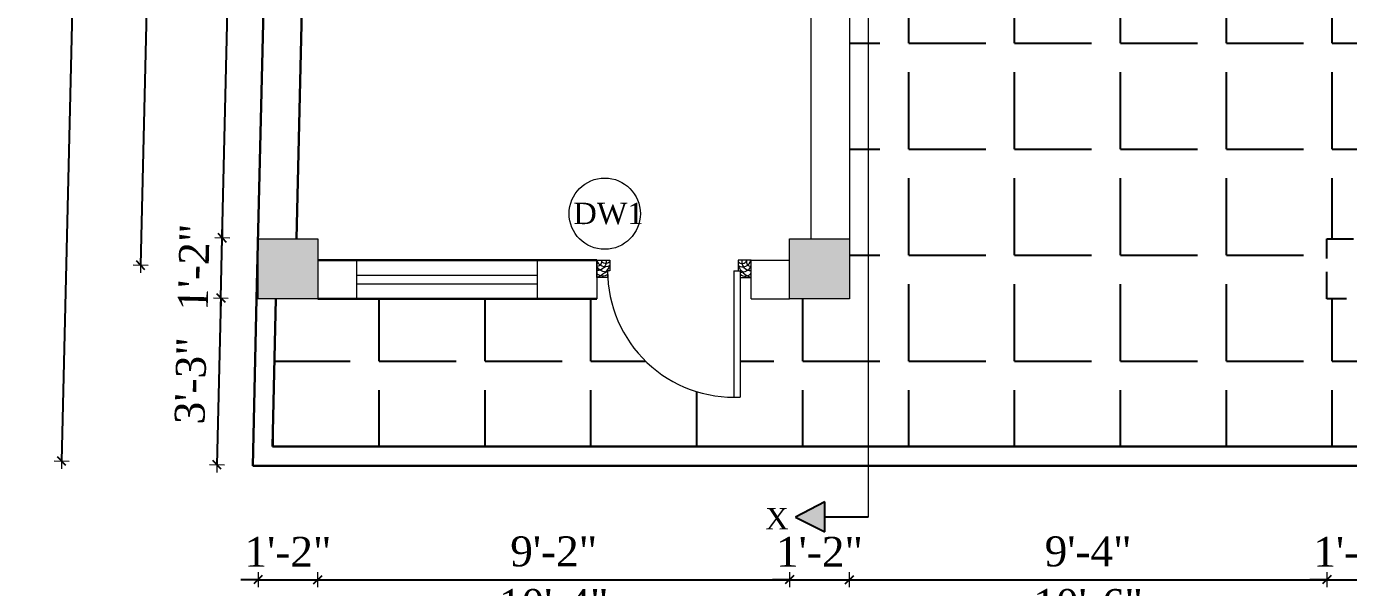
# Model space of a CAD drawing. Header units: inches. Extents: x 151827 to 346502, y -56182 to -23217.
# Drawn here: x 163094.3 to 163403.3, y -24728.6 to -24597.6 of the extents above; entities that cross this region are included whole.
import ezdxf

# ---------------------------------------------------------------- set-up
doc = ezdxf.new("R2010")
doc.units = ezdxf.units.IN
doc.header["$LTSCALE"] = 5
doc.header["$MEASUREMENT"] = 0
doc.linetypes.add('HIDDEN', pattern=[0.375, 0.25, -0.125])
for name, color, linetype, lineweight in [('A-WALL', 7, 'Continuous', 9), ('Dimension', 7, 'Continuous', 18), ('DOOR', 62, 'Continuous', 0), ('Dw', 2, 'Continuous', 18)]:
    doc.layers.add(name, color=color, linetype=linetype, lineweight=lineweight)
doc.layers.add('dim line', color=7, linetype='Continuous', lineweight=15, true_color=0xfab2b2)
doc.layers.add('TEXT', color=6, linetype='Continuous')
doc.layers.add('WALL', color=7, linetype='Continuous')
doc.styles.add('ordinary', font='times.ttf')
doc.dimstyles.new('Copy of 96', dxfattribs={"dimtxt": 7, "dimasz": 4, "dimexe": 0.5, "dimexo": 0.5, "dimgap": 3, "dimtad": 1, "dimdec": 1, "dimzin": 11, "dimdsep": 46, "dimlunit": 4, "dimtxsty": 'ordinary', "dimblk": 'OBLIQUE', "dimcen": 0.09, "dimse1": 1, "dimse2": 1, "dimclrt": 6, "dimazin": 0, "dimtfac": 1, "dimtdec": 1, "dimtix": 1, "dimtmove": 2, "dimatfit": 3, "dimldrblk": 'leader', "dimfxl": 0.5, "dimfxlon": 1, "dimtolj": 1, "dimtzin": 0, "dimarcsym": 0})

# ---------------------------------------------------------------- blocks, each defined once
blk = doc.blocks.new('oblique')
at = {"color": 0, "lineweight": -2}
blk.add_line((0.25, 0.25), (-0.25, -0.25), dxfattribs=at)
at = {"layer": 'dim line', "lineweight": 9}
for p, q in [((-0.4375, 0), (0.4375, 0)), ((0, 0.4375), (0, -0.4375))]:
    blk.add_line(p, q, dxfattribs=at)
blk = doc.blocks.new('*D1207')
at = {"layer": 'A-WALL', "color": 0, "lineweight": -2, "ltscale": 50, "transparency": 16777216}
for p, q in [((163140.1, -24646.97), (163140.19, -24642.98)), ((163139.77, -24660.97), (163140.1, -24646.97)), ((163139.77, -24660.97), (163139.67, -24664.97))]:
    blk.add_line(p, q, dxfattribs=at)
at = {"layer": 'Defpoints', "color": 0, "ltscale": 50, "transparency": 16777216}
for p in [(163140.1, -24646.97), (163148.46, -24647.17), (163148.13, -24661.17)]:
    blk.add_point(p, dxfattribs=at)
at = {"layer": 'A-WALL', "color": 0, "lineweight": -2, "ltscale": 50, "transparency": 16777216, "xscale": 4, "yscale": 4, "zscale": 4}
for p, rotation in [((163140.1, -24646.97), 268.6423816930626), ((163139.77, -24660.97), 88.64238169306266)]:
    blk.add_blockref('oblique', p, dxfattribs=dict(at, rotation=rotation))
at = {"layer": 'A-WALL', "color": 6, "ltscale": 50, "transparency": 16777216, "insert": (163133.43, -24653.82), "char_height": 7, "attachment_point": 5, "rotation": 88.6424, "style": 'ordinary'}
blk.add_mtext('\\A1;1\'-2"', dxfattribs=at)
blk = doc.blocks.new('_OBLIQUE')
at = {"color": 0, "linetype": 'ByBlock'}
blk.add_line((-0.5, -0.5), (0.5, 0.5), dxfattribs=at)
blk = doc.blocks.new('leader')
at = {"layer": 'Dimension'}
for p, q in [((0, -4.328), (0, 4.328)), ((-4.424, 0), (4.424, 0))]:
    blk.add_line(p, q, dxfattribs=at)
blk = doc.blocks.new('*D1208')
at = {"layer": 'A-WALL', "color": 0, "lineweight": -2, "ltscale": 5, "transparency": 16777216}
blk.add_line((163140.1, -24646.97), (163143.09, -24520.68), dxfattribs=at)
at = {"layer": 'Defpoints', "color": 0, "ltscale": 5, "transparency": 16777216}
for p in [(163143.09, -24520.68), (163151.79, -24520.89), (163148.46, -24647.17)]:
    blk.add_point(p, dxfattribs=at)
at = {"layer": 'A-WALL', "color": 0, "lineweight": -2, "ltscale": 5, "transparency": 16777216, "xscale": 4, "yscale": 4, "zscale": 4}
for p, rotation in [((163143.09, -24520.68), 88.64238169298139), ((163140.1, -24646.97), 268.6423816929814)]:
    blk.add_blockref('oblique', p, dxfattribs=dict(at, rotation=rotation))
at = {"layer": 'A-WALL', "color": 6, "ltscale": 5, "transparency": 16777216, "insert": (163135.04, -24583.67), "char_height": 7, "attachment_point": 5, "rotation": 88.6424, "style": 'ordinary'}
blk.add_mtext('\\A1;10\'-6"', dxfattribs=at)
blk = doc.blocks.new('*D1061')
at = {"layer": 'A-WALL', "color": 0, "lineweight": -2, "ltscale": 5, "transparency": 16777216}
blk.add_line((163121.06, -24653.36), (163124.39, -24513.07), dxfattribs=at)
at = {"layer": 'Defpoints', "color": 0, "ltscale": 5, "transparency": 16777216}
for p in [(163124.39, -24513.07), (163158.79, -24513.89), (163155.46, -24654.17)]:
    blk.add_point(p, dxfattribs=at)
at = {"layer": 'A-WALL', "color": 0, "lineweight": -2, "ltscale": 5, "transparency": 16777216, "xscale": 4, "yscale": 4, "zscale": 4}
for p, rotation in [((163124.39, -24513.07), 88.64238169299772), ((163121.06, -24653.36), 268.6423816929977)]:
    blk.add_blockref('oblique', p, dxfattribs=dict(at, rotation=rotation))
at = {"layer": 'A-WALL', "color": 6, "ltscale": 5, "transparency": 16777216, "insert": (163116.17, -24583.06), "char_height": 7, "attachment_point": 5, "rotation": 88.6424, "style": 'ordinary'}
blk.add_mtext('\\A1;11\'-8"', dxfattribs=at)
blk = doc.blocks.new('*D1210')
at = {"layer": 'A-WALL', "color": 0, "lineweight": -2, "ltscale": 5, "transparency": 16777216}
blk.add_line((163139.77, -24660.97), (163138.84, -24699.97), dxfattribs=at)
at = {"layer": 'Defpoints', "color": 0, "ltscale": 5, "transparency": 16777216}
for p in [(163148.13, -24661.17), (163138.84, -24699.97), (163147.21, -24700.17)]:
    blk.add_point(p, dxfattribs=at)
at = {"layer": 'A-WALL', "color": 0, "lineweight": -2, "ltscale": 5, "transparency": 16777216, "xscale": 4, "yscale": 4, "zscale": 4}
for p, rotation in [((163139.77, -24660.97), 88.64238169298143), ((163138.84, -24699.97), 268.6423816929814)]:
    blk.add_blockref('oblique', p, dxfattribs=dict(at, rotation=rotation))
at = {"layer": 'A-WALL', "color": 6, "ltscale": 5, "transparency": 16777216, "insert": (163132.74, -24680.32), "char_height": 7, "attachment_point": 5, "rotation": 88.6424, "style": 'ordinary'}
blk.add_mtext('\\A1;3\'-3"', dxfattribs=at)
blk = doc.blocks.new('*D1064')
at = {"layer": 'A-WALL', "color": 0, "lineweight": -2, "ltscale": 5, "transparency": 16777216}
blk.add_line((163102.61, -24699.12), (163108.88, -24434.45), dxfattribs=at)
at = {"layer": 'Defpoints', "color": 0, "ltscale": 5, "transparency": 16777216}
for p in [(163108.88, -24434.45), (163153.48, -24435.51), (163147.21, -24700.17)]:
    blk.add_point(p, dxfattribs=at)
at = {"layer": 'A-WALL', "color": 0, "lineweight": -2, "ltscale": 5, "transparency": 16777216, "xscale": 4, "yscale": 4, "zscale": 4}
for p, rotation in [((163108.88, -24434.45), 88.64238169298139), ((163102.61, -24699.12), 268.6423816929814)]:
    blk.add_blockref('oblique', p, dxfattribs=dict(at, rotation=rotation))
at = {"layer": 'A-WALL', "color": 6, "ltscale": 5, "transparency": 16777216, "insert": (163099.25, -24566.63), "char_height": 7, "attachment_point": 5, "rotation": 88.6424, "style": 'ordinary'}
blk.add_mtext('\\A1;22\'-1"', dxfattribs=at)
blk = doc.blocks.new('*D956')
at = {"layer": 'A-WALL', "color": 0, "lineweight": -2, "ltscale": 50, "transparency": 16777216}
for p, q in [((163148.46, -24726.78), (163144.46, -24726.78)), ((163148.46, -24726.78), (163162.46, -24726.78)), ((163162.46, -24726.78), (163166.46, -24726.78))]:
    blk.add_line(p, q, dxfattribs=at)
at = {"layer": 'Defpoints', "color": 0, "ltscale": 50, "transparency": 16777216}
for p in [(163148.46, -24661.17), (163162.46, -24661.17), (163162.46, -24726.78)]:
    blk.add_point(p, dxfattribs=at)
at = {"layer": 'A-WALL', "color": 0, "lineweight": -2, "ltscale": 50, "transparency": 16777216, "xscale": 4, "yscale": 4, "zscale": 4}
blk.add_blockref('oblique', (163148.46, -24726.78), dxfattribs=at)
at = {"layer": 'A-WALL', "color": 0, "lineweight": -2, "ltscale": 50, "transparency": 16777216, "xscale": 4, "yscale": 4, "zscale": 4, "rotation": 180}
blk.add_blockref('oblique', (163162.46, -24726.78), dxfattribs=at)
at = {"layer": 'A-WALL', "color": 6, "ltscale": 50, "transparency": 16777216, "insert": (163155.46, -24720.28), "char_height": 7, "attachment_point": 5, "style": 'ordinary'}
blk.add_mtext('\\A1;1\'-2"', dxfattribs=at)
blk = doc.blocks.new('*D957')
at = {"layer": 'A-WALL', "color": 0, "lineweight": -2, "ltscale": 5, "transparency": 16777216}
blk.add_line((163162.46, -24726.78), (163272.67, -24726.78), dxfattribs=at)
at = {"layer": 'Defpoints', "color": 0, "ltscale": 5, "transparency": 16777216}
for p in [(163162.46, -24661.17), (163272.67, -24661.17), (163272.67, -24726.78)]:
    blk.add_point(p, dxfattribs=at)
at = {"layer": 'A-WALL', "color": 0, "lineweight": -2, "ltscale": 5, "transparency": 16777216, "xscale": 4, "yscale": 4, "zscale": 4, "rotation": 180}
blk.add_blockref('oblique', (163162.46, -24726.78), dxfattribs=at)
at = {"layer": 'A-WALL', "color": 0, "lineweight": -2, "ltscale": 5, "transparency": 16777216, "xscale": 4, "yscale": 4, "zscale": 4}
blk.add_blockref('oblique', (163272.67, -24726.78), dxfattribs=at)
at = {"layer": 'A-WALL', "color": 6, "ltscale": 5, "transparency": 16777216, "insert": (163217.57, -24720.21), "char_height": 7, "attachment_point": 5, "style": 'ordinary'}
blk.add_mtext('\\A1;9\'-2"', dxfattribs=at)
blk = doc.blocks.new('*D958')
at = {"layer": 'A-WALL', "color": 0, "lineweight": -2, "ltscale": 5, "transparency": 16777216}
for p, q in [((163272.67, -24726.78), (163268.67, -24726.78)), ((163272.67, -24726.78), (163286.67, -24726.78)), ((163286.67, -24726.78), (163290.67, -24726.78))]:
    blk.add_line(p, q, dxfattribs=at)
at = {"layer": 'Defpoints', "color": 0, "ltscale": 5, "transparency": 16777216}
for p in [(163272.67, -24661.17), (163286.67, -24661.17), (163286.67, -24726.78)]:
    blk.add_point(p, dxfattribs=at)
at = {"layer": 'A-WALL', "color": 0, "lineweight": -2, "ltscale": 5, "transparency": 16777216, "xscale": 4, "yscale": 4, "zscale": 4}
blk.add_blockref('oblique', (163272.67, -24726.78), dxfattribs=at)
at = {"layer": 'A-WALL', "color": 0, "lineweight": -2, "ltscale": 5, "transparency": 16777216, "xscale": 4, "yscale": 4, "zscale": 4, "rotation": 180}
blk.add_blockref('oblique', (163286.67, -24726.78), dxfattribs=at)
at = {"layer": 'A-WALL', "color": 6, "ltscale": 5, "transparency": 16777216, "insert": (163279.67, -24720.28), "char_height": 7, "attachment_point": 5, "style": 'ordinary'}
blk.add_mtext('\\A1;1\'-2"', dxfattribs=at)
blk = doc.blocks.new('*D959')
at = {"layer": 'A-WALL', "color": 0, "lineweight": -2, "ltscale": 5, "transparency": 16777216}
blk.add_line((163286.67, -24726.78), (163398.24, -24726.78), dxfattribs=at)
at = {"layer": 'Defpoints', "color": 0, "ltscale": 5, "transparency": 16777216}
for p in [(163286.67, -24661.17), (163398.24, -24661.17), (163398.24, -24726.78)]:
    blk.add_point(p, dxfattribs=at)
at = {"layer": 'A-WALL', "color": 0, "lineweight": -2, "ltscale": 5, "transparency": 16777216, "xscale": 4, "yscale": 4, "zscale": 4, "rotation": 180}
blk.add_blockref('oblique', (163286.67, -24726.78), dxfattribs=at)
at = {"layer": 'A-WALL', "color": 0, "lineweight": -2, "ltscale": 5, "transparency": 16777216, "xscale": 4, "yscale": 4, "zscale": 4}
blk.add_blockref('oblique', (163398.24, -24726.78), dxfattribs=at)
at = {"layer": 'A-WALL', "color": 6, "ltscale": 5, "transparency": 16777216, "insert": (163342.46, -24720.21), "char_height": 7, "attachment_point": 5, "style": 'ordinary'}
blk.add_mtext('\\A1;9\'-4"', dxfattribs=at)
blk = doc.blocks.new('*D960')
at = {"layer": 'A-WALL', "color": 0, "lineweight": -2, "ltscale": 5, "transparency": 16777216}
for p, q in [((163398.24, -24726.78), (163394.24, -24726.78)), ((163398.24, -24726.78), (163412.24, -24726.78)), ((163412.24, -24726.78), (163416.24, -24726.78))]:
    blk.add_line(p, q, dxfattribs=at)
at = {"layer": 'Defpoints', "color": 0, "ltscale": 5, "transparency": 16777216}
for p in [(163398.24, -24661.17), (163412.24, -24661.17), (163412.24, -24726.78)]:
    blk.add_point(p, dxfattribs=at)
at = {"layer": 'A-WALL', "color": 0, "lineweight": -2, "ltscale": 5, "transparency": 16777216, "xscale": 4, "yscale": 4, "zscale": 4}
blk.add_blockref('oblique', (163398.24, -24726.78), dxfattribs=at)
at = {"layer": 'A-WALL', "color": 0, "lineweight": -2, "ltscale": 5, "transparency": 16777216, "xscale": 4, "yscale": 4, "zscale": 4, "rotation": 180}
blk.add_blockref('oblique', (163412.24, -24726.78), dxfattribs=at)
at = {"layer": 'A-WALL', "color": 6, "ltscale": 5, "transparency": 16777216, "insert": (163405.24, -24720.28), "char_height": 7, "attachment_point": 5, "style": 'ordinary'}
blk.add_mtext('\\A1;1\'-2"', dxfattribs=at)
blk = doc.blocks.new('*D966')
at = {"layer": 'A-WALL', "color": 0, "lineweight": -2, "ltscale": 5, "transparency": 16777216}
blk.add_line((163155.46, -24739.09), (163279.67, -24739.09), dxfattribs=at)
at = {"layer": 'Defpoints', "color": 0, "ltscale": 5, "transparency": 16777216}
for p in [(163155.46, -24654.17), (163279.67, -24654.17), (163279.67, -24739.09)]:
    blk.add_point(p, dxfattribs=at)
at = {"layer": 'A-WALL', "color": 0, "lineweight": -2, "ltscale": 5, "transparency": 16777216, "xscale": 4, "yscale": 4, "zscale": 4, "rotation": 180}
blk.add_blockref('oblique', (163155.46, -24739.09), dxfattribs=at)
at = {"layer": 'A-WALL', "color": 0, "lineweight": -2, "ltscale": 5, "transparency": 16777216, "xscale": 4, "yscale": 4, "zscale": 4}
blk.add_blockref('oblique', (163279.67, -24739.09), dxfattribs=at)
at = {"layer": 'A-WALL', "color": 6, "ltscale": 5, "transparency": 16777216, "insert": (163217.57, -24732.53), "char_height": 7, "attachment_point": 5, "style": 'ordinary'}
blk.add_mtext('\\A1;10\'-4"', dxfattribs=at)
blk = doc.blocks.new('*D968')
at = {"layer": 'A-WALL', "color": 0, "lineweight": -2, "ltscale": 5, "transparency": 16777216}
blk.add_line((163279.67, -24739.09), (163405.24, -24739.09), dxfattribs=at)
at = {"layer": 'Defpoints', "color": 0, "ltscale": 5, "transparency": 16777216}
for p in [(163279.67, -24654.17), (163405.24, -24654.17), (163405.24, -24739.09)]:
    blk.add_point(p, dxfattribs=at)
at = {"layer": 'A-WALL', "color": 0, "lineweight": -2, "ltscale": 5, "transparency": 16777216, "xscale": 4, "yscale": 4, "zscale": 4, "rotation": 180}
blk.add_blockref('oblique', (163279.67, -24739.09), dxfattribs=at)
at = {"layer": 'A-WALL', "color": 0, "lineweight": -2, "ltscale": 5, "transparency": 16777216, "xscale": 4, "yscale": 4, "zscale": 4}
blk.add_blockref('oblique', (163405.24, -24739.09), dxfattribs=at)
at = {"layer": 'A-WALL', "color": 6, "ltscale": 5, "transparency": 16777216, "insert": (163342.46, -24732.53), "char_height": 7, "attachment_point": 5, "style": 'ordinary'}
blk.add_mtext('\\A1;10\'-6"', dxfattribs=at)
blk = doc.blocks.new('*D970')
at = {"layer": 'A-WALL', "color": 0, "lineweight": -2, "ltscale": 5, "transparency": 16777216}
blk.add_line((163514.93, -24753.08), (163148.13, -24753.08), dxfattribs=at)
at = {"layer": 'Defpoints', "color": 0, "ltscale": 5, "transparency": 16777216}
for p in [(163148.13, -24661.17), (163514.93, -24661.17), (163148.13, -24753.08)]:
    blk.add_point(p, dxfattribs=at)
at = {"layer": 'A-WALL', "color": 0, "lineweight": -2, "ltscale": 5, "transparency": 16777216, "xscale": 4, "yscale": 4, "zscale": 4, "rotation": 180}
blk.add_blockref('oblique', (163148.13, -24753.08), dxfattribs=at)
at = {"layer": 'A-WALL', "color": 0, "lineweight": -2, "ltscale": 5, "transparency": 16777216, "xscale": 4, "yscale": 4, "zscale": 4}
blk.add_blockref('oblique', (163514.93, -24753.08), dxfattribs=at)
at = {"layer": 'A-WALL', "color": 6, "ltscale": 5, "transparency": 16777216, "insert": (163331.53, -24746.51), "char_height": 7, "attachment_point": 5, "style": 'ordinary'}
blk.add_mtext('\\A1;30\'-7"', dxfattribs=at)
blk = doc.blocks.new('A$C27B36B59')
at = {"layer": 'DOOR'}
for p, q in [((0, 4), (0, 0)), ((2.5, 4), (0, 4)), ((2.5, 2.5), (2.5, 4)), ((0, 0), (3, 0)), ((3, 2.5), (2.5, 2.5)), ((3, 0), (3, 2.5))]:
    blk.add_line(p, q, dxfattribs=at)
for centre, radius, start, end in [((-1.4, -0.54), 4.75, 22.1411, 72.838), ((1.34, 2.09), 1.64, 45.138, 144.8948), ((2.21, 0.3), 2.49, 83.3149, 152.658), ((0.13, 0.37), 2.05, 349.4875, 93.6805), ((1.96, -0.47), 2.01, 58.7447, 166.495), ((-0.06, 0.32), 1.13, 343.542, 86.947), ((2.08, -0.4), 1.17, 38.2816, 160.1519)]:
    blk.add_arc(centre, radius, start, end, dxfattribs=at)
blk = doc.blocks.new('D2')
at = {"layer": 'DOOR'}
for p, q in [((74473.95, 24047.59), (74473.95, 24018.09)), ((74473.95, 24047.59), (74475.45, 24047.59)), ((74475.45, 24047.59), (74475.45, 24018.13))]:
    blk.add_line(p, q, dxfattribs=at)
blk.add_arc((74473.95, 24047.59), 29.5, 180, 272.9146, dxfattribs=at)
at = {"layer": 'DOOR', "xscale": -1, "rotation": 180}
blk.add_blockref('A$C27B36B59', (74441.95, 24050.09), dxfattribs=at)
at = {"layer": 'DOOR', "rotation": 180}
blk.add_blockref('A$C27B36B59', (74477.95, 24050.09), dxfattribs=at)

msp = doc.modelspace()

# ---------------------------------------------------------------- hatches: boundary and pattern name
at = {"ltscale": 5}
msp.add_hatch(color=256, dxfattribs=at).paths.add_polyline_path([(163280.96, -24715.6), (163280.96, -24708.59), (163274.08, -24712.17)])
at = {"layer": 'WALL', "linetype": 'ByBlock', "ltscale": 5, "true_color": 0xf8991e}
h = msp.add_hatch(dxfattribs=at)
h.set_pattern_fill('ANGLE', color=30, scale=90)
h.set_pattern_definition([(0, (0, 0), (0, 24.75), [18, -6.75]), (90, (0, 0), (-24.75, 2e-15), [18, -6.75])])
h.paths.add_polyline_path([(163407.74, -24520.89), (163398.24, -24520.89), (163398.24, -24511.39), (163291.06, -24511.39), (163291.06, -24695.67), (163487.6, -24695.67), (163509.89, -24661.17), (163412.24, -24661.17), (163398.24, -24661.17), (163398.24, -24647.17), (163407.74, -24647.17)])
h.paths.add_polyline_path([(163230.21, -24656.17), (163227.67, -24656.17), (163227.67, -24661.17), (163162.46, -24661.17), (163152.63, -24661.17), (163151.82, -24695.67), (163291.06, -24695.67), (163291.06, -24511.39), (163286.67, -24511.39), (163286.67, -24520.89), (163286.67, -24647.17), (163286.67, -24661.17), (163272.67, -24661.17), (163263.67, -24661.17), (163263.67, -24656.17), (163261.17, -24656.17), (163261.17, -24684.13, -0.414214)])
h.paths.add_polyline_path([(163321.81, -24595.31), (163379.12, -24595.31), (163379.12, -24587.64), (163321.81, -24587.64)], flags=24)
h = msp.add_hatch(color=30, dxfattribs=at)
h.dxf.hatch_style = 1
h.paths.add_polyline_path([(163148.46, -24647.17), (163148.46, -24661.17), (163162.46, -24661.17), (163162.46, -24647.17)])
h = msp.add_hatch(color=30, dxfattribs=at)
h.dxf.hatch_style = 1
h.paths.add_polyline_path([(163272.67, -24647.17), (163272.67, -24661.17), (163286.67, -24661.17), (163286.67, -24647.17)])

# ---------------------------------------------------------------- linework, layer by layer
at = {"ltscale": 5}
for p, q in [((163280.96, -24708.59, -72.71), (163274.08, -24712.17, -72.71)), ((163280.96, -24715.6, -72.71), (163280.96, -24708.59, -72.71)), ((163274.08, -24712.17, -72.71), (163280.96, -24715.6, -72.71)), ((163291.06, -24712.17, -72.71), (163280.96, -24712.17, -72.71))]:
    msp.add_line(p, q, dxfattribs=at)
at = {"layer": 'A-WALL', "ltscale": 5}
for p, q in [((163291.06, -24423.61, -72.71), (163291.06, -24712.17, -72.71)), ((163277.67, -24520.89, -72.71), (163277.67, -24647.17, -72.71)), ((163286.67, -24520.89, -72.71), (163286.67, -24647.17, -72.71)), ((163171.46, -24652.17, -72.71), (163171.46, -24661.17, -72.71)), ((163213.67, -24652.17, -72.71), (163213.67, -24661.17, -72.71)), ((163227.67, -24652.17, -72.71), (163227.67, -24661.17, -72.71)), ((163263.67, -24652.17, -72.71), (163272.67, -24652.17, -72.71)), ((163263.67, -24661.17, -72.71), (163263.67, -24652.17, -72.71)), ((163148.46, -24661.17, -72.71), (163148.13, -24661.17, -72.71)), ((163263.67, -24661.17, -72.71), (163272.67, -24661.17, -72.71))]:
    msp.add_line(p, q, dxfattribs=at)
at = {"layer": 'A-WALL', "lineweight": 30}
for p, q in [((163151.79, -24506.89, -72.71), (163148.13, -24661.17, -72.71)), ((163160.46, -24520.89, -72.71), (163157.47, -24647.17, -72.71)), ((163227.67, -24652.17, -72.71), (163162.46, -24652.17, -72.71)), ((163148.13, -24661.17, -72.71), (163147.21, -24700.17, -72.71)), ((163152.63, -24661.17, -72.71), (163151.82, -24695.67, -72.71)), ((163227.67, -24661.17, -72.71), (163162.46, -24661.17, -72.71)), ((163487.6, -24695.67, -72.71), (163151.82, -24695.67, -72.71)), ((163490.05, -24700.17, -72.71), (163147.21, -24700.17, -72.71))]:
    msp.add_line(p, q, dxfattribs=at)
at = {"layer": 'A-WALL', "ltscale": 5, "elevation": -72.71}
for points in [[(163148.46, -24647.17), (163162.46, -24647.17), (163162.46, -24661.17), (163148.46, -24661.17)], [(163272.67, -24647.17), (163286.67, -24647.17), (163286.67, -24661.17), (163272.67, -24661.17)]]:
    msp.add_lwpolyline(points, close=True, dxfattribs=at)
at = {"layer": 'A-WALL', "ltscale": 5}
msp.add_circle((163229.49, -24641.3, -72.71), 8.32, dxfattribs=at)
at = {"layer": 'Dw', "color": 3}
for p, q in [((163171.46, -24655.67, -72.71), (163213.67, -24655.67, -72.71)), ((163171.46, -24657.67, -72.71), (163213.67, -24657.67, -72.71))]:
    msp.add_line(p, q, dxfattribs=at)
at = {"layer": 'WALL', "color": 2, "linetype": 'HIDDEN', "ltscale": 5, "elevation": -72.71}
msp.add_lwpolyline([(163398.24, -24647.17), (163412.24, -24647.17), (163412.24, -24661.17), (163398.24, -24661.17)], close=True, dxfattribs=at)

# ---------------------------------------------------------------- block references
at = {"layer": 'WALL', "color": 2, "linetype": 'ByBlock'}
msp.add_blockref('D2', (88785.72, -48702.26, -72.71), dxfattribs=at)

# ---------------------------------------------------------------- texts
at = {"layer": 'TEXT', "style": 'ordinary'}
for s, p in [('DW1', (163222.18, -24643.74, -72.71)), ('X', (163267.01, -24715.05, -72.71))]:
    msp.add_text(s, height=5, dxfattribs=at).set_placement(p)

# ---------------------------------------------------------------- dimensions: what is measured, and where the dimension line sits
at = {"layer": 'A-WALL', "ltscale": 5}
for base, p1, p2, picture, middle in [((163108.88, -24434.45, -72.71), (163147.21, -24700.17, -72.71), (163153.48, -24435.51, -72.71), '*D1064', (163099.25, -24566.63, -72.71)), ((163143.09, -24520.68, -72.71), (163148.46, -24647.17, -72.71), (163151.79, -24520.89, -72.71), '*D1208', (163135.04, -24583.67, -72.71)), ((163138.84, -24699.97, -72.71), (163148.13, -24661.17, -72.71), (163147.21, -24700.17, -72.71), '*D1210', (163132.74, -24680.32, -72.71))]:
    dim = msp.add_linear_dim(base=base, p1=p1, p2=p2, angle=268.6424, dimstyle='Copy of 96', override={"dimdec": 0, "dimblk": 'oblique', "dimtdec": 0, "dimarcsym": 1}, dxfattribs=at)
    dim.commit()
    dim.dimension.update_dxf_attribs({"geometry": picture, "text_midpoint": middle})
dim = msp.add_aligned_dim(p1=(163155.46, -24654.17, -72.71), p2=(163158.79, -24513.89, -72.71), distance=34.41, dimstyle='Copy of 96', override={"dimdec": 0, "dimblk": 'oblique', "dimtdec": 0, "dimarcsym": 1}, dxfattribs=at)
dim.commit()
dim.dimension.update_dxf_attribs({"geometry": '*D1061', "text_midpoint": (163116.17, -24583.06, -72.71)})
at = {"layer": 'A-WALL', "ltscale": 50}
dim = msp.add_aligned_dim(p1=(163148.13, -24661.17, -72.71), p2=(163148.46, -24647.17, -72.71), distance=8.37, dimstyle='Copy of 96', override={"dimdec": 0, "dimblk": 'oblique', "dimtdec": 0, "dimarcsym": 1}, dxfattribs=at)
dim.commit()
dim.dimension.update_dxf_attribs({"geometry": '*D1207', "text_midpoint": (163133.43, -24653.82, -72.71)})
at = {"layer": 'A-WALL', "ltscale": 5}
for base, p1, p2, picture, middle in [((163279.67, -24739.09, -72.71), (163155.46, -24654.17, -72.71), (163279.67, -24654.17, -72.71), '*D966', (163217.57, -24732.53, -72.71)), ((163405.24, -24739.09, -72.71), (163279.67, -24654.17, -72.71), (163405.24, -24654.17, -72.71), '*D968', (163342.46, -24732.53, -72.71)), ((163148.13, -24753.08, -72.71), (163514.93, -24661.17, -72.71), (163148.13, -24661.17, -72.71), '*D970', (163331.53, -24746.51, -72.71)), ((163272.67, -24726.78, -72.71), (163162.46, -24661.17, -72.71), (163272.67, -24661.17, -72.71), '*D957', (163217.57, -24720.21, -72.71)), ((163286.67, -24726.78, -72.71), (163272.67, -24661.17, -72.71), (163286.67, -24661.17, -72.71), '*D958', (163279.67, -24720.28, -72.71)), ((163398.24, -24726.78, -72.71), (163286.67, -24661.17, -72.71), (163398.24, -24661.17, -72.71), '*D959', (163342.46, -24720.21, -72.71)), ((163412.24, -24726.78, -72.71), (163398.24, -24661.17, -72.71), (163412.24, -24661.17, -72.71), '*D960', (163405.24, -24720.28, -72.71))]:
    dim = msp.add_linear_dim(base=base, p1=p1, p2=p2, dimstyle='Copy of 96', override={"dimdec": 0, "dimblk": 'oblique', "dimtdec": 0, "dimarcsym": 1}, dxfattribs=at)
    dim.commit()
    dim.dimension.update_dxf_attribs({"geometry": picture, "text_midpoint": middle})
at = {"layer": 'A-WALL', "ltscale": 50}
dim = msp.add_linear_dim(base=(163162.46, -24726.78, -72.71), p1=(163148.46, -24661.17, -72.71), p2=(163162.46, -24661.17, -72.71), dimstyle='Copy of 96', override={"dimdec": 0, "dimblk": 'oblique', "dimtdec": 0, "dimarcsym": 1}, dxfattribs=at)
dim.commit()
dim.dimension.update_dxf_attribs({"geometry": '*D956', "text_midpoint": (163155.46, -24720.28, -72.71)})

doc.saveas('drawing.dxf')
